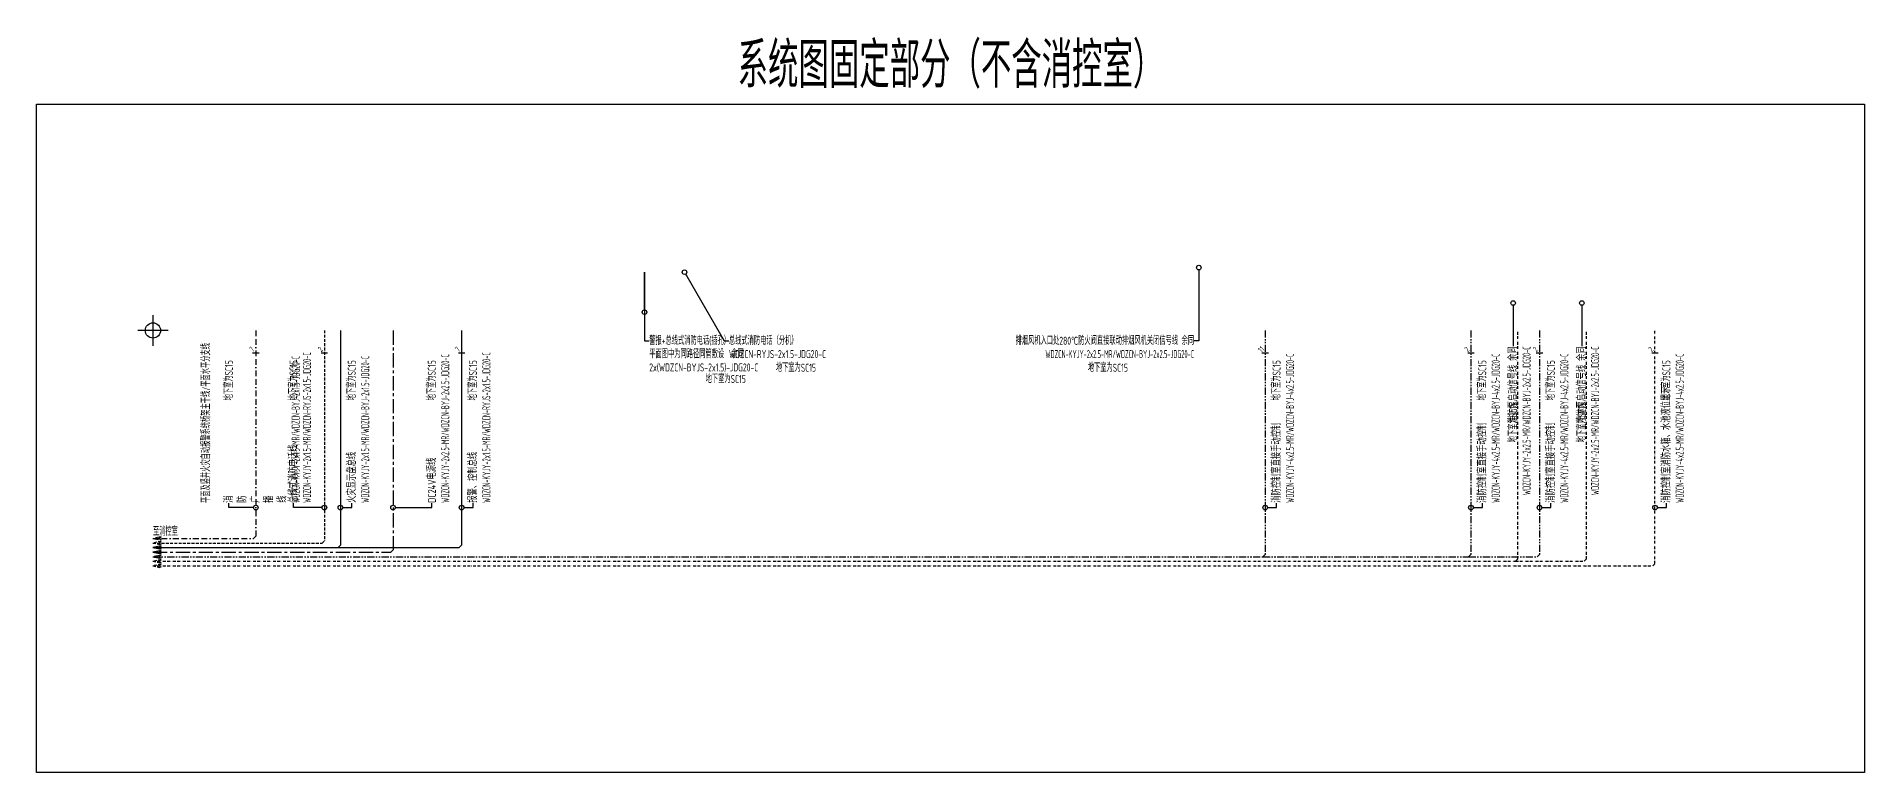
# Model space of a CAD drawing. Header units: millimetres. Extents: x -1040173 to 349982, y -145921 to 298175.
# Drawn here: x -6887 to 73068, y 49080 to 81275 of the extents above; entities that cross this region are included whole.
import ezdxf
from ezdxf import colors
from ezdxf.entities.mleader import LeaderData, LeaderLine
from ezdxf.enums import TextEntityAlignment as Align
from ezdxf.math import Vec2, Vec3

# ---------------------------------------------------------------- set-up
doc = ezdxf.new("R2010")
doc.units = ezdxf.units.MM
doc.header["$LTSCALE"] = 500
doc.header["$MEASUREMENT"] = 0
for name, pattern in [('BORDER', [1.75, 0.5, -0.25, 0.5, -0.25, 0, -0.25]), ('BORDER2', [0.875, 0.25, -0.125, 0.25, -0.125, 0, -0.125]), ('CENTER', [2, 1.25, -0.25, 0.25, -0.25]), ('HIDDEN', [0.375, 0.25, -0.125]), ('PHANTOM2', [1.25, 0.625, -0.125, 0.125, -0.125, 0.125, -0.125])]:
    doc.linetypes.add(name, pattern=pattern)
doc.layers.get('0').update_dxf_attribs({"color": 255, "linetype": 'CONTINUOUS'})
for name, color, linetype in [('E-BRST-WIRE', 2, 'BORDER'), ('E-CTRL-WIRE', 3, 'BORDER2'), ('E-FAS-WIRE', 4, 'CONTINUOUS'), ('E-FAS-WIRE2', 1, 'CENTER'), ('E-FAS-WIRE4', 4, 'PHANTOM2'), ('E-FAS-WIRE5', 4, 'HIDDEN'), ('E-REQU-DIMS', 30, 'CONTINUOUS'), ('E-UNIV-NOTE', 6, 'CONTINUOUS')]:
    doc.layers.add(name, color=color, linetype=linetype)
doc.layers.add('说明', color=7, linetype='CONTINUOUS', plot=False)
doc.styles.add('TH-STYLE3', font='tssdeng.shx', dxfattribs={"width": 0.7, "bigfont": 'tssdchn.shx'})

# ---------------------------------------------------------------- blocks, each defined once
blk = doc.blocks.new('_DotBlank')
at = {"color": 0, "linetype": 'ByBlock', "lineweight": -2}
blk.add_line((-0.5, 0), (-1, 0), dxfattribs=at)
blk.add_circle((0, 0), 0.5, dxfattribs=at)
blk = doc.blocks.new('E-ANNO04')
blk.add_line((-1, -1), (1, 1))
at = {"style": 'TH-STYLE3', "width": 0.7}
blk.add_attdef('N', text='', height=2.5, dxfattribs=at).set_placement((0, 2.5), align=Align.MIDDLE)
blk = doc.blocks.new('喷淋泵联动直接启动线路模块（不含消控室）')
at = {"layer": 'E-CTRL-WIRE', "color": 3}
for p, q in [((62700, -10000), (62700, 0)), ((0, -10100), (59600, -10100)), ((59600, -10100), (62600, -10100)), ((62600, -10100), (62700, -10000))]:
    blk.add_line(p, q, dxfattribs=at)
blk.add_lwpolyline([(0, -10100), (353, -10175), (253, -10100), (353, -10025), (0, -10100)], dxfattribs=at)
blk = doc.blocks.new('消火栓泵联动直接启动线路模块（不含消控室）')
at = {"layer": 'E-CTRL-WIRE', "color": 3}
for p, q in [((59700, -10000), (59700, 0)), ((0, -10100), (59600, -10100)), ((59600, -10100), (59700, -10000))]:
    blk.add_line(p, q, dxfattribs=at)
blk.add_lwpolyline([(0, -10100), (353, -10175), (253, -10100), (353, -10025), (0, -10100)], dxfattribs=at)
blk = doc.blocks.new('系统图固定部分（不含消控室）')
at = {"layer": 'E-BRST-WIRE', "color": 2}
for p, q in [((4500, 0), (4500, -9000)), ((0, -9100), (4400, -9100)), ((4400, -9100), (4500, -9000))]:
    blk.add_line(p, q, dxfattribs=at)
blk.add_lwpolyline([(0, -9100), (353, -9175), (253, -9100), (353, -9025), (0, -9100)], dxfattribs=at)
at = {"layer": 'E-FAS-WIRE', "color": 4}
for p, q in [((8200, 0), (8200, -9400)), ((13500, 0), (13500, -9400)), ((0, -9500), (13400, -9500)), ((8100, -9500), (8200, -9400)), ((13400, -9500), (13500, -9400))]:
    blk.add_line(p, q, dxfattribs=at)
blk.add_lwpolyline([(0, -9500), (353, -9575), (253, -9500), (353, -9425), (0, -9500)], dxfattribs=at)
at = {"layer": 'E-FAS-WIRE2', "color": 1}
for p, q in [((10500, 0), (10500, -9600)), ((0, -9700), (10400, -9700)), ((10400, -9700), (10500, -9600))]:
    blk.add_line(p, q, dxfattribs=at)
blk.add_lwpolyline([(0, -9700), (353, -9775), (253, -9700), (353, -9625), (0, -9700)], dxfattribs=at)
at = {"layer": 'E-FAS-WIRE5', "color": 4}
for p, q in [((7500, 0), (7500, -9200)), ((0, -9300), (7400, -9300)), ((7400, -9300), (7500, -9200))]:
    blk.add_line(p, q, dxfattribs=at)
blk.add_lwpolyline([(0, -9300), (353, -9375), (253, -9300), (353, -9225), (0, -9300)], dxfattribs=at)
at = {"layer": 'E-REQU-DIMS', "color": 6, "insert": (27246, -1456), "char_height": 350, "attachment_point": 1, "style": 'TH-STYLE3'}
blk.add_mtext('{\\W0.6;地下室为SC15}', dxfattribs=at)
at = {"layer": 'E-REQU-DIMS', "color": 6, "char_height": 350, "attachment_point": 4, "rotation": 90, "style": 'TH-STYLE3'}
for insert in [(3325, -3060), (6150, -3060), (8700, -3060), (12200, -3060), (14000, -3060)]:
    blk.add_mtext('{\\W0.6;地下室为SC15}', dxfattribs=dict(at, insert=insert))
at = {"layer": 'E-UNIV-NOTE', "style": 'TH-STYLE3', "width": 0.6}
blk.add_text('平面及竖井火灾自动报警系统桥架主干线/平面水平分支线', height=350, rotation=90, dxfattribs=at).set_placement((2325, -7550), align=Align.MIDDLE_LEFT)
blk.add_text('至消控室', height=350, dxfattribs=at).set_placement((0, -8800), align=Align.MIDDLE_LEFT)
at = {"layer": 'E-REQU-DIMS'}
ml = blk.add_multileader_mtext('Standard', dxfattribs=at)
ml.set_content('总线式消防电话线\\P{\\W0.5;WDZCN-KYJY-2x1.5-MR/WDZCN-RYJS-2x1.5-JDG20-C}', color=6, style='TH-STYLE3')
ml.set_leader_properties()
ml.set_arrow_properties(name='DOTBLANK')
ml.build(insert=Vec2(0, 0))
ml.multileader.update_dxf_attribs({"dogleg_length": 2, "arrow_head_size": 200, "scale": 100})
ctx = ml.context
ctx.base_point, ctx.scale, ctx.char_height, ctx.arrow_head_size, ctx.landing_gap_size, ctx.plane_origin, ctx.plane_x_axis, ctx.plane_y_axis = Vec3(6150, -7550), 100, 350, 200, 9, Vec3(4904, -4467), Vec3(0, 1), Vec3(-1, 0)
notes = []
notes.append((ctx, [(0, (1, 1, 0), (6150, -7750), (0, 1), 200, [(0, [(7500, -7750)], 0, [])])]))
ctx.mtext.insert, ctx.mtext.text_direction, ctx.mtext.rotation, ctx.mtext.flow_direction = Vec3(5975, -7541), Vec3(0, 1), 1.570796, 5
ml = blk.add_multileader_mtext('Standard', dxfattribs=at)
ml.set_content('报警、控制总线\\P{\\W0.5;WDZCN-KYJY-2x1.5-MR/WDZCN-RYJS-2x1.5-JDG20-C}', color=6, style='TH-STYLE3')
ml.set_leader_properties()
ml.set_arrow_properties(name='DOTBLANK')
ml.build(insert=Vec2(0, 0))
ml.multileader.update_dxf_attribs({"dogleg_length": 2, "arrow_head_size": 200, "scale": 100})
ctx = ml.context
ctx.base_point, ctx.scale, ctx.char_height, ctx.arrow_head_size, ctx.landing_gap_size, ctx.plane_origin, ctx.plane_x_axis, ctx.plane_y_axis = Vec3(14000, -7550), 100, 350, 200, 9, Vec3(15746, -4467), Vec3(0, 1), Vec3(-1, 0)
notes.append((ctx, [(0, (1, 1, 0), (14000, -7750), (0, 1), 200, [(0, [(13500, -7750)], 0, [])])]))
ctx.mtext.insert, ctx.mtext.text_direction, ctx.mtext.rotation, ctx.mtext.flow_direction = Vec3(13825, -7541), Vec3(0, 1), 1.570796, 5
ml = blk.add_multileader_mtext('Standard', dxfattribs=at)
ml.set_content('火灾显示盘总线\\P{\\W0.5;WDZCN-KYJY-2x1.5-MR/WDZCN-BYJ-2x1.5-JDG20-C}', color=6, style='TH-STYLE3')
ml.set_leader_properties()
ml.set_arrow_properties(name='DOTBLANK')
ml.build(insert=Vec2(0, 0))
ml.multileader.update_dxf_attribs({"dogleg_length": 2, "arrow_head_size": 200, "scale": 100})
ctx = ml.context
ctx.base_point, ctx.scale, ctx.char_height, ctx.arrow_head_size, ctx.landing_gap_size, ctx.plane_origin, ctx.plane_x_axis, ctx.plane_y_axis = Vec3(8700, -7550), 100, 350, 200, 9, Vec3(10446, -4467), Vec3(0, 1), Vec3(-1, 0)
notes.append((ctx, [(0, (1, 1, 0), (8700, -7750), (0, 1), 200, [(0, [(8200, -7750)], 0, [])])]))
ctx.mtext.insert, ctx.mtext.text_direction, ctx.mtext.rotation, ctx.mtext.flow_direction = Vec3(8525, -7541), Vec3(0, 1), 1.570796, 5
ml = blk.add_multileader_mtext('Standard', dxfattribs=at)
ml.set_content('DC24V电源线\\P{\\W0.5;WDZCN-KYJY-2x2.5-MR/WDZCN-BYJ-2x2.5-JDG20-C}', color=6, style='TH-STYLE3')
ml.set_leader_properties()
ml.set_arrow_properties(name='DOTBLANK')
ml.build(insert=Vec2(0, 0))
ml.multileader.update_dxf_attribs({"dogleg_length": 2, "arrow_head_size": 200, "scale": 100})
ctx = ml.context
ctx.base_point, ctx.scale, ctx.char_height, ctx.arrow_head_size, ctx.landing_gap_size, ctx.plane_origin, ctx.plane_x_axis, ctx.plane_y_axis = Vec3(12200, -7550), 100, 350, 200, 9, Vec3(13746, -4467), Vec3(0, 1), Vec3(-1, 0)
notes.append((ctx, [(0, (1, 1, 0), (12200, -7750), (0, 1), 200, [(0, [(10500, -7750)], 0, [])])]))
ctx.mtext.insert, ctx.mtext.text_direction, ctx.mtext.rotation, ctx.mtext.flow_direction = Vec3(12025, -7541), Vec3(0, 1), 1.570796, 5
ml = blk.add_multileader_mtext('Standard', dxfattribs=at)
ml.set_content('{\\W0.6;总线式消防电话（分机）\\PWDZCN-RYJS-2x1.5-JDG20-C}', color=6, style='TH-STYLE3')
ml.set_leader_properties()
ml.set_arrow_properties(name='DOTBLANK')
ml.build(insert=Vec2(0, 0))
ml.multileader.update_dxf_attribs({"dogleg_length": 2, "arrow_head_size": 200, "scale": 100})
ctx = ml.context
ctx.base_point, ctx.scale, ctx.char_height, ctx.arrow_head_size, ctx.landing_gap_size, ctx.plane_origin = Vec3(25186, -450), 100, 350, 200, 9, Vec3(26019, 1004)
notes.append((ctx, [(0, (1, 1, 0), (24986, -450), (1, 0), 200, [(1, [(23250, 2550)], 0, [])])]))
ctx.mtext.insert, ctx.mtext.flow_direction = Vec3(25195, -275), 5
ml = blk.add_multileader_mtext('Standard', dxfattribs=at)
ml.set_content('消防广播线\\P{\\W0.5;WDZCN-KYJY-2x1.5-MR/WDZCN-BYJ-2x1.5-JDG20-C}', color=6, style='TH-STYLE3')
ml.set_leader_properties()
ml.set_arrow_properties(name='DOTBLANK')
ml.build(insert=Vec2(0, 0))
ml.multileader.update_dxf_attribs({"dogleg_length": 2, "arrow_head_size": 200, "scale": 100})
ctx = ml.context
ctx.base_point, ctx.scale, ctx.char_height, ctx.arrow_head_size, ctx.landing_gap_size, ctx.plane_origin, ctx.plane_x_axis, ctx.plane_y_axis = Vec3(3325, -7550), 100, 350, 200, 9, Vec3(1579, -4467), Vec3(0, 1), Vec3(-1, 0)
notes.append((ctx, [(0, (1, 1, 0), (3325, -7750), (0, 1), 200, [(0, [(4500, -7750)], 0, [])])]))
ctx.mtext.insert, ctx.mtext.text_direction, ctx.mtext.rotation, ctx.mtext.width, ctx.mtext.flow_direction = Vec3(3150, -7541), Vec3(0, 1), 1.570796, 0.5, 5
for ctx, leaders in notes:
    for number, flags, end, landing, length, lines in leaders:
        leader = LeaderData()
        leader.index, (leader.has_last_leader_line, leader.has_dogleg_vector, leader.attachment_direction) = number, flags
        leader.last_leader_point, leader.dogleg_vector, leader.dogleg_length = Vec3(end), Vec3(landing), length
        for number, points, colour, breaks in lines:
            line = LeaderLine()
            line.index, line.vertices, line.color, line.breaks = number, Vec3.list(points), colors.encode_raw_color(colour), breaks
            leader.lines.append(line)
        ctx.leaders.append(leader)
blk = doc.blocks.new('联动关闭排烟风机信号线')
at = {"layer": 'E-REQU-DIMS', "color": 6, "insert": (-4859, -1006), "char_height": 350, "attachment_point": 1, "style": 'TH-STYLE3'}
blk.add_mtext('{\\W0.6;地下室为SC15}', dxfattribs=at)
at = {"layer": 'E-REQU-DIMS'}
ml = blk.add_multileader_mtext('Standard', dxfattribs=at)
ml.set_content('{\\W0.6;排烟风机入口处280℃防火阀直接联动排烟风机关闭信号线 余同\\P\\W0.5;WDZCN-KYJY-2x2.5-MR/WDZCN-BYJ-2x2.5-JDG20-C}', color=6, style='TH-STYLE3')
ml.set_leader_properties()
ml.set_arrow_properties(name='DOTBLANK')
ml.build(insert=Vec2(0, 0))
ml.multileader.update_dxf_attribs({"dogleg_length": 2, "arrow_head_size": 200, "scale": 100})
ctx = ml.context
ctx.base_point, ctx.scale, ctx.char_height, ctx.arrow_head_size, ctx.landing_gap_size, ctx.plane_origin = Vec3(-6216, 0), 100, 350, 200, 9, Vec3(-283, 1454)
ctx.text_align_type = 2
notes = []
notes.append((ctx, [(0, (1, 1, 0), (0, 0), (-1, 0), 200, [(1, [(0, 3200)], 0, [])])]))
ctx.mtext.insert, ctx.mtext.alignment, ctx.mtext.flow_direction = Vec3(-209, 175), 3, 5
for ctx, leaders in notes:
    for number, flags, end, landing, length, lines in leaders:
        leader = LeaderData()
        leader.index, (leader.has_last_leader_line, leader.has_dogleg_vector, leader.attachment_direction) = number, flags
        leader.last_leader_point, leader.dogleg_vector, leader.dogleg_length = Vec3(end), Vec3(landing), length
        for number, points, colour, breaks in lines:
            line = LeaderLine()
            line.index, line.vertices, line.color, line.breaks = number, Vec3.list(points), colors.encode_raw_color(colour), breaks
            leader.lines.append(line)
        ctx.leaders.append(leader)
blk = doc.blocks.new('喷淋泵手动控制线路模块（不含消控室）')
at = {"layer": 'E-FAS-WIRE4'}
for p, q in [((60650, 0), (60650, -9800)), ((0, -9900), (48550, -9900)), ((48550, -9900), (57550, -9900)), ((57550, -9900), (60550, -9900)), ((60550, -9900), (60650, -9800))]:
    blk.add_line(p, q, dxfattribs=at)
blk.add_lwpolyline([(0, -9900), (353, -9975), (253, -9900), (353, -9825), (0, -9900)], dxfattribs=at)
at = {"layer": 'E-REQU-DIMS', "color": 6, "insert": (61150, -3060), "char_height": 350, "attachment_point": 4, "rotation": 90, "style": 'TH-STYLE3'}
blk.add_mtext('{\\W0.6;地下室为SC15}', dxfattribs=at)
at = {"layer": 'E-REQU-DIMS'}
ml = blk.add_multileader_mtext('Standard', dxfattribs=at)
ml.set_content('消防控制室直接手动控制\\P{\\W0.5;WDZCN-KYJY-4x2.5-MR/WDZCN-BYJ-4x2.5-JDG20-C}', color=6, style='TH-STYLE3')
ml.set_leader_properties()
ml.set_arrow_properties(name='DOTBLANK')
ml.build(insert=Vec2(0, 0))
ml.multileader.update_dxf_attribs({"dogleg_length": 2, "arrow_head_size": 200, "scale": 100})
ctx = ml.context
ctx.base_point, ctx.scale, ctx.char_height, ctx.arrow_head_size, ctx.landing_gap_size, ctx.plane_origin, ctx.plane_x_axis, ctx.plane_y_axis = Vec3(61150, -7550), 100, 350, 200, 9, Vec3(62896, -4467), Vec3(0, 1), Vec3(-1, 0)
notes = []
notes.append((ctx, [(0, (1, 1, 0), (61150, -7750), (0, 1), 200, [(0, [(60650, -7750)], 0, [])])]))
ctx.mtext.insert, ctx.mtext.text_direction, ctx.mtext.rotation, ctx.mtext.flow_direction = Vec3(60975, -7541), Vec3(0, 1), 1.570796, 5
for ctx, leaders in notes:
    for number, flags, end, landing, length, lines in leaders:
        leader = LeaderData()
        leader.index, (leader.has_last_leader_line, leader.has_dogleg_vector, leader.attachment_direction) = number, flags
        leader.last_leader_point, leader.dogleg_vector, leader.dogleg_length = Vec3(end), Vec3(landing), length
        for number, points, colour, breaks in lines:
            line = LeaderLine()
            line.index, line.vertices, line.color, line.breaks = number, Vec3.list(points), colors.encode_raw_color(colour), breaks
            leader.lines.append(line)
        ctx.leaders.append(leader)
blk = doc.blocks.new('手动控制线路模块（不含消控室）')
at = {"layer": 'E-FAS-WIRE4', "color": 4}
for p, q in [((48650, 0), (48650, -9800)), ((0, -9900), (48550, -9900)), ((48550, -9900), (48650, -9800))]:
    blk.add_line(p, q, dxfattribs=at)
blk.add_lwpolyline([(0, -9900), (353, -9975), (253, -9900), (353, -9825), (0, -9900)], dxfattribs=at)
at = {"layer": 'E-REQU-DIMS', "color": 6, "insert": (49150, -3060), "char_height": 350, "attachment_point": 4, "rotation": 90, "style": 'TH-STYLE3'}
blk.add_mtext('{\\W0.6;地下室为SC15}', dxfattribs=at)
at = {"layer": 'E-REQU-DIMS'}
ml = blk.add_multileader_mtext('Standard', dxfattribs=at)
ml.set_content('消防控制室直接手动控制\\P{\\W0.5;WDZCN-KYJY-4x2.5-MR/WDZCN-BYJ-4x2.5-JDG20-C}', color=6, style='TH-STYLE3')
ml.set_leader_properties()
ml.set_arrow_properties(name='DOTBLANK')
ml.build(insert=Vec2(0, 0))
ml.multileader.update_dxf_attribs({"dogleg_length": 2, "arrow_head_size": 200, "scale": 100})
ctx = ml.context
ctx.base_point, ctx.scale, ctx.char_height, ctx.arrow_head_size, ctx.landing_gap_size, ctx.plane_origin, ctx.plane_x_axis, ctx.plane_y_axis = Vec3(49150, -7550), 100, 350, 200, 9, Vec3(50896, -4467), Vec3(0, 1), Vec3(-1, 0)
notes = []
notes.append((ctx, [(0, (1, 1, 0), (49150, -7750), (0, 1), 200, [(0, [(48650, -7750)], 0, [])])]))
ctx.mtext.insert, ctx.mtext.text_direction, ctx.mtext.rotation, ctx.mtext.flow_direction = Vec3(48975, -7541), Vec3(0, 1), 1.570796, 5
for ctx, leaders in notes:
    for number, flags, end, landing, length, lines in leaders:
        leader = LeaderData()
        leader.index, (leader.has_last_leader_line, leader.has_dogleg_vector, leader.attachment_direction) = number, flags
        leader.last_leader_point, leader.dogleg_vector, leader.dogleg_length = Vec3(end), Vec3(landing), length
        for number, points, colour, breaks in lines:
            line = LeaderLine()
            line.index, line.vertices, line.color, line.breaks = number, Vec3.list(points), colors.encode_raw_color(colour), breaks
            leader.lines.append(line)
        ctx.leaders.append(leader)
blk = doc.blocks.new('液位信号线路模块（不含消控室）')
at = {"layer": 'E-CTRL-WIRE', "color": 3}
for p, q in [((65700, -10200), (65700, 0)), ((0, -10300), (65600, -10300)), ((65600, -10300), (65700, -10200))]:
    blk.add_line(p, q, dxfattribs=at)
blk.add_lwpolyline([(0, -10300), (353, -10375), (253, -10300), (353, -10225), (0, -10300)], dxfattribs=at)
at = {"layer": 'E-REQU-DIMS', "color": 6, "insert": (66200, -3060), "char_height": 350, "attachment_point": 4, "rotation": 90, "style": 'TH-STYLE3'}
blk.add_mtext('{\\W0.6;地下室为SC15}', dxfattribs=at)
at = {"layer": 'E-REQU-DIMS'}
ml = blk.add_multileader_mtext('Standard', dxfattribs=at)
ml.set_content('消防控制室消防水箱、水池液位显示\\P{\\W0.5;WDZCN-KYJY-4x2.5-MR/WDZCN-BYJ-4x2.5-JDG20-C}', color=6, style='TH-STYLE3')
ml.set_leader_properties()
ml.set_arrow_properties(name='DOTBLANK')
ml.build(insert=Vec2(0, 0))
ml.multileader.update_dxf_attribs({"dogleg_length": 2, "arrow_head_size": 200, "scale": 100})
ctx = ml.context
ctx.base_point, ctx.scale, ctx.char_height, ctx.arrow_head_size, ctx.landing_gap_size, ctx.plane_origin, ctx.plane_x_axis, ctx.plane_y_axis = Vec3(66200, -7550), 100, 350, 200, 9, Vec3(67946, -4467), Vec3(0, 1), Vec3(-1, 0)
notes = []
notes.append((ctx, [(0, (1, 1, 0), (66200, -7750), (0, 1), 200, [(0, [(65700, -7750)], 0, [])])]))
ctx.mtext.insert, ctx.mtext.text_direction, ctx.mtext.rotation, ctx.mtext.flow_direction = Vec3(66025, -7541), Vec3(0, 1), 1.570796, 5
for ctx, leaders in notes:
    for number, flags, end, landing, length, lines in leaders:
        leader = LeaderData()
        leader.index, (leader.has_last_leader_line, leader.has_dogleg_vector, leader.attachment_direction) = number, flags
        leader.last_leader_point, leader.dogleg_vector, leader.dogleg_length = Vec3(end), Vec3(landing), length
        for number, points, colour, breaks in lines:
            line = LeaderLine()
            line.index, line.vertices, line.color, line.breaks = number, Vec3.list(points), colors.encode_raw_color(colour), breaks
            leader.lines.append(line)
        ctx.leaders.append(leader)
blk = doc.blocks.new('警报及总线电话线路模块')
at = {"layer": 'E-REQU-DIMS', "color": 6, "insert": (24176, -1949), "char_height": 350, "attachment_point": 1, "style": 'TH-STYLE3'}
blk.add_mtext('{\\W0.6;地下室为SC15}', dxfattribs=at)
at = {"layer": 'E-REQU-DIMS'}
ml = blk.add_multileader_mtext('Standard', dxfattribs=at)
ml.set_content('{\\W0.6;警报+总线式消防电话(插孔）\\P平面图中为同路径同管敷设  余同\\P2x(WDZCN-BYJS-2x1.5)-JDG20-C}', color=6, style='TH-STYLE3')
ml.set_leader_properties()
ml.set_arrow_properties(name='DOTBLANK')
ml.build(insert=Vec2(0, 0))
ml.multileader.update_dxf_attribs({"dogleg_length": 2, "arrow_head_size": 200, "scale": 100})
ctx = ml.context
ctx.base_point, ctx.scale, ctx.char_height, ctx.arrow_head_size, ctx.landing_gap_size, ctx.plane_origin = Vec3(21700, -450), 100, 350, 200, 9, Vec3(21783, 1004)
notes = []
notes.append((ctx, [(0, (1, 1, 0), (21500, -450), (1, 0), 200, [(1, [(21500, 800), (21500, 2550)], 0, [])])]))
ctx.mtext.insert, ctx.mtext.flow_direction = Vec3(21709, -275), 5
for ctx, leaders in notes:
    for number, flags, end, landing, length, lines in leaders:
        leader = LeaderData()
        leader.index, (leader.has_last_leader_line, leader.has_dogleg_vector, leader.attachment_direction) = number, flags
        leader.last_leader_point, leader.dogleg_vector, leader.dogleg_length = Vec3(end), Vec3(landing), length
        for number, points, colour, breaks in lines:
            line = LeaderLine()
            line.index, line.vertices, line.color, line.breaks = number, Vec3.list(points), colors.encode_raw_color(colour), breaks
            leader.lines.append(line)
        ctx.leaders.append(leader)
blk = doc.blocks.new('消火栓泵直接启动信号线')
at = {"layer": 'E-REQU-DIMS', "color": 6, "insert": (2500, -4894), "char_height": 350, "attachment_point": 4, "rotation": 90, "style": 'TH-STYLE3'}
blk.add_mtext('{\\W0.6;地下室为SC15}', dxfattribs=at)
at = {"layer": 'E-REQU-DIMS'}
ml = blk.add_multileader_mtext('Standard', dxfattribs=at)
ml.set_content('消防泵启动信号线 余同\\P{\\W0.5;WDZCN-KYJY-2x2.5-MR/WDZCN-BYJ-2x2.5-JDG20-C}', color=6, style='TH-STYLE3')
ml.set_leader_properties()
ml.set_arrow_properties(name='DOTBLANK')
ml.build(insert=Vec2(0, 0))
ml.multileader.update_dxf_attribs({"dogleg_length": 2, "arrow_head_size": 200, "scale": 100})
ctx = ml.context
ctx.base_point, ctx.scale, ctx.char_height, ctx.arrow_head_size, ctx.landing_gap_size, ctx.plane_origin, ctx.plane_x_axis, ctx.plane_y_axis = Vec3(2500, -6657), 100, 350, 200, 9, Vec3(4046, 342), Vec3(0, 1), Vec3(-1, 0)
ctx.text_align_type = 2
notes = []
notes.append((ctx, [(0, (1, 1, 0), (2500, -489), (0, -1), 200, [(1, [(2500, 1200)], 0, [])])]))
ctx.mtext.insert, ctx.mtext.text_direction, ctx.mtext.rotation, ctx.mtext.alignment, ctx.mtext.flow_direction = Vec3(2325, -698), Vec3(0, 1), 1.570796, 3, 5
for ctx, leaders in notes:
    for number, flags, end, landing, length, lines in leaders:
        leader = LeaderData()
        leader.index, (leader.has_last_leader_line, leader.has_dogleg_vector, leader.attachment_direction) = number, flags
        leader.last_leader_point, leader.dogleg_vector, leader.dogleg_length = Vec3(end), Vec3(landing), length
        for number, points, colour, breaks in lines:
            line = LeaderLine()
            line.index, line.vertices, line.color, line.breaks = number, Vec3.list(points), colors.encode_raw_color(colour), breaks
            leader.lines.append(line)
        ctx.leaders.append(leader)
blk = doc.blocks.new('喷淋泵直接启动信号线')
at = {"layer": 'E-REQU-DIMS', "color": 6, "insert": (2500, -4894), "char_height": 350, "attachment_point": 4, "rotation": 90, "style": 'TH-STYLE3'}
blk.add_mtext('{\\W0.6;地下室为SC15}', dxfattribs=at)
at = {"layer": 'E-REQU-DIMS'}
ml = blk.add_multileader_mtext('Standard', dxfattribs=at)
ml.set_content('喷淋泵启动信号线 余同\\P{\\W0.5;WDZCN-KYJY-2x2.5-MR/WDZCN-BYJ-2x2.5-JDG20-C}', color=6, style='TH-STYLE3')
ml.set_leader_properties()
ml.set_arrow_properties(name='DOTBLANK')
ml.build(insert=Vec2(0, 0))
ml.multileader.update_dxf_attribs({"dogleg_length": 2, "arrow_head_size": 200, "scale": 100})
ctx = ml.context
ctx.base_point, ctx.scale, ctx.char_height, ctx.arrow_head_size, ctx.landing_gap_size, ctx.plane_origin, ctx.plane_x_axis, ctx.plane_y_axis = Vec3(2500, -6657), 100, 350, 200, 9, Vec3(4046, 342), Vec3(0, 1), Vec3(-1, 0)
ctx.text_align_type = 2
notes = []
notes.append((ctx, [(0, (1, 1, 0), (2500, -489), (0, -1), 200, [(1, [(2500, 1200)], 0, [])])]))
ctx.mtext.insert, ctx.mtext.text_direction, ctx.mtext.rotation, ctx.mtext.alignment, ctx.mtext.flow_direction = Vec3(2325, -698), Vec3(0, 1), 1.570796, 3, 5
for ctx, leaders in notes:
    for number, flags, end, landing, length, lines in leaders:
        leader = LeaderData()
        leader.index, (leader.has_last_leader_line, leader.has_dogleg_vector, leader.attachment_direction) = number, flags
        leader.last_leader_point, leader.dogleg_vector, leader.dogleg_length = Vec3(end), Vec3(landing), length
        for number, points, colour, breaks in lines:
            line = LeaderLine()
            line.index, line.vertices, line.color, line.breaks = number, Vec3.list(points), colors.encode_raw_color(colour), breaks
            leader.lines.append(line)
        ctx.leaders.append(leader)
blk = doc.blocks.new('消火栓泵手动控制线路模块（不含消控室）')
at = {"layer": 'E-FAS-WIRE4', "color": 4}
for p, q in [((57650, 0), (57650, -9800)), ((0, -9900), (48550, -9900)), ((48550, -9900), (57550, -9900))]:
    blk.add_line(p, q, dxfattribs=at)
for points in [[(0, -9900), (353, -9975), (253, -9900), (353, -9825), (0, -9900)], [(57550, -9900), (57650, -9800)]]:
    blk.add_lwpolyline(points, dxfattribs=at)
at = {"layer": 'E-REQU-DIMS', "color": 6, "insert": (58150, -3060), "char_height": 350, "attachment_point": 4, "rotation": 90, "style": 'TH-STYLE3'}
blk.add_mtext('{\\W0.6;地下室为SC15}', dxfattribs=at)
at = {"layer": 'E-REQU-DIMS'}
ml = blk.add_multileader_mtext('Standard', dxfattribs=at)
ml.set_content('消防控制室直接手动控制\\P{\\W0.5;WDZCN-KYJY-4x2.5-MR/WDZCN-BYJ-4x2.5-JDG20-C}', color=6, style='TH-STYLE3')
ml.set_leader_properties()
ml.set_arrow_properties(name='DOTBLANK')
ml.build(insert=Vec2(0, 0))
ml.multileader.update_dxf_attribs({"dogleg_length": 2, "arrow_head_size": 200, "scale": 100})
ctx = ml.context
ctx.base_point, ctx.scale, ctx.char_height, ctx.arrow_head_size, ctx.landing_gap_size, ctx.plane_origin, ctx.plane_x_axis, ctx.plane_y_axis = Vec3(58150, -7550), 100, 350, 200, 9, Vec3(59896, -4467), Vec3(0, 1), Vec3(-1, 0)
notes = []
notes.append((ctx, [(0, (1, 1, 0), (58150, -7750), (0, 1), 200, [(0, [(57650, -7750)], 0, [])])]))
ctx.mtext.insert, ctx.mtext.text_direction, ctx.mtext.rotation, ctx.mtext.flow_direction = Vec3(57975, -7541), Vec3(0, 1), 1.570796, 5
for ctx, leaders in notes:
    for number, flags, end, landing, length, lines in leaders:
        leader = LeaderData()
        leader.index, (leader.has_last_leader_line, leader.has_dogleg_vector, leader.attachment_direction) = number, flags
        leader.last_leader_point, leader.dogleg_vector, leader.dogleg_length = Vec3(end), Vec3(landing), length
        for number, points, colour, breaks in lines:
            line = LeaderLine()
            line.index, line.vertices, line.color, line.breaks = number, Vec3.list(points), colors.encode_raw_color(colour), breaks
            leader.lines.append(line)
        ctx.leaders.append(leader)

msp = doc.modelspace()

# ---------------------------------------------------------------- linework, layer by layer
at = {"layer": 'E-UNIV-NOTE'}
for p, q in [((-1795, 69085), (-1795, 67748)), ((-1127, 68417), (-2464, 68417))]:
    msp.add_line(p, q, dxfattribs=at)
msp.add_circle((-1795, 68417), 334, dxfattribs=at)
at = {"layer": '说明'}
msp.add_lwpolyline([(73068, 49080), (-6887, 49080), (-6887, 78310), (73068, 78310)], close=True, dxfattribs=at)

# ---------------------------------------------------------------- block references
at = {"layer": 'E-UNIV-NOTE'}
for name, p in [('系统图固定部分（不含消控室）', (-1795, 68417)), ('喷淋泵手动控制线路模块（不含消控室）', (-1795, 68417)), ('手动控制线路模块（不含消控室）', (-1795, 68417)), ('液位信号线路模块（不含消控室）', (-1795, 68417)), ('消火栓泵手动控制线路模块（不含消控室）', (-1795, 68417)), ('联动关闭排烟风机信号线', (43955, 67967)), ('警报及总线电话线路模块', (-1795, 68417)), ('消火栓泵直接启动信号线', (55205, 68417)), ('喷淋泵直接启动信号线', (58205, 68417)), ('喷淋泵联动直接启动线路模块（不含消控室）', (-1795, 68417)), ('消火栓泵联动直接启动线路模块（不含消控室）', (-1795, 68417))]:
    msp.add_blockref(name, p, dxfattribs=at)
ref = msp.add_blockref('E-ANNO04', (2705, 67417), dxfattribs=dict(at, xscale=-100.0000000000014, yscale=100, zscale=100, rotation=44.99999999999704))
ref.add_attrib('N', '7', dxfattribs={"layer": '0', "height": 250, "rotation": 45, "style": 'TH-STYLE3', "width": 0.7}).set_placement((2528, 67594), align=Align.MIDDLE)
ref = msp.add_blockref('E-ANNO04', (5705, 67417), dxfattribs=dict(at, xscale=-100.0000000000014, yscale=100, zscale=100, rotation=44.99999999999704))
ref.add_attrib('N', '2', dxfattribs={"layer": '0', "height": 250, "rotation": 45, "style": 'TH-STYLE3', "width": 0.7}).set_placement((5528, 67594), align=Align.MIDDLE)
ref = msp.add_blockref('E-ANNO04', (11705, 67417), dxfattribs=dict(at, xscale=-99.9999999999963, yscale=100, zscale=100, rotation=45))
ref.add_attrib('N', '7', dxfattribs={"layer": '0', "height": 250, "rotation": 45, "style": 'TH-STYLE3', "width": 0.7}).set_placement((11528, 67594), align=Align.MIDDLE)
ref = msp.add_blockref('E-ANNO04', (46855, 67417), dxfattribs=dict(at, xscale=-100.0000000000014, yscale=100, zscale=100, rotation=44.99999999999704))
ref.add_attrib('N', '11', dxfattribs={"layer": '0', "height": 250, "rotation": 45, "style": 'TH-STYLE3', "width": 0.7}).set_placement((46678, 67594), align=Align.MIDDLE)
ref = msp.add_blockref('E-ANNO04', (55855, 67417), dxfattribs=dict(at, xscale=-100.0000000000066, yscale=100, zscale=100, rotation=45))
ref.add_attrib('N', '2', dxfattribs={"layer": '0', "height": 250, "rotation": 45, "style": 'TH-STYLE3', "width": 0.7}).set_placement((55678, 67594), align=Align.MIDDLE)
ref = msp.add_blockref('E-ANNO04', (58855, 67417), dxfattribs=dict(at, xscale=-100.0000000000066, yscale=100, zscale=100, rotation=45))
ref.add_attrib('N', '2', dxfattribs={"layer": '0', "height": 250, "rotation": 45, "style": 'TH-STYLE3', "width": 0.7}).set_placement((58678, 67594), align=Align.MIDDLE)
ref = msp.add_blockref('E-ANNO04', (63905, 67417), dxfattribs=dict(at, xscale=-100.0000000000066, yscale=100, zscale=100, rotation=45))
ref.add_attrib('N', '2', dxfattribs={"layer": '0', "height": 250, "rotation": 45, "style": 'TH-STYLE3', "width": 0.7}).set_placement((63728, 67594), align=Align.MIDDLE)

# ---------------------------------------------------------------- texts
at = {"layer": 'E-UNIV-NOTE', "style": 'TH-STYLE3', "width": 0.7}
msp.add_text('系统图固定部分（不含消控室）', height=2000, dxfattribs=at).set_placement((33091, 80132), align=Align.MIDDLE)

doc.saveas('drawing.dxf')
